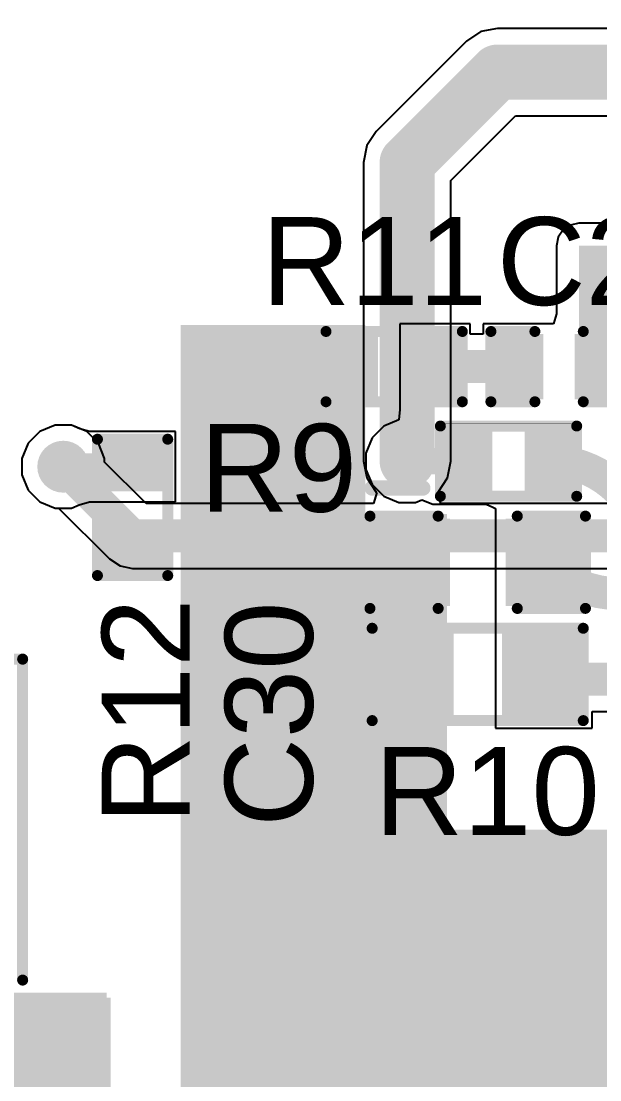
# Model space of a CAD drawing. Header units: millimetres. Extents: x 0 to 5381, y 0 to 5431.
# Drawn here: x 29.93 to 36.61, y 6.47 to 18.7 of the extents above; entities that cross this region are included whole.
import ezdxf

# ---------------------------------------------------------------- set-up
doc = ezdxf.new("R2010")
doc.units = ezdxf.units.MM
for name, color, linetype in [('BottomLayer', 5, 'Continuous'), ('BottomSolder', 6, 'Continuous'), ('TopLayer', 1, 'Continuous'), ('TopOverlay', 2, 'Continuous'), ('TopPaste', 8, 'Continuous'), ('TopSolder', 216, 'Continuous'), ('ViaHoleLayer', 16, 'Continuous')]:
    doc.layers.add(name, color=color, linetype=linetype)
doc.styles.add('Arial', font='', dxfattribs={"height": 0.2})
doc.styles.get('Arial').set_extended_font_data('Arial')

# ---------------------------------------------------------------- blocks, each defined once
blk = doc.blocks.new('R___0402_15')
at = {"layer": 'TopLayer'}
for points in [[(-0.699, -0.318), (-0.699, 0.318), (-0.241, 0.318), (-0.241, -0.318)], [(0.241, -0.318), (0.241, 0.318), (0.699, 0.318), (0.699, -0.318)]]:
    blk.add_hatch(color=1, dxfattribs=at).paths.add_polyline_path(points)
at = {"layer": 'TopPaste'}
for points in [[(-0.699, -0.318), (-0.699, 0.318), (-0.241, 0.318), (-0.241, -0.318)], [(0.241, -0.318), (0.241, 0.318), (0.699, 0.318), (0.699, -0.318)]]:
    blk.add_hatch(color=8, dxfattribs=at).paths.add_polyline_path(points)
at = {"layer": 'TopSolder'}
for points in [[(-0.754, -0.373), (-0.754, 0.373), (-0.186, 0.373), (-0.186, -0.373)], [(0.186, -0.373), (0.186, 0.373), (0.754, 0.373), (0.754, -0.373)]]:
    blk.add_hatch(color=216, dxfattribs=at).paths.add_polyline_path(points)
at = {"layer": 'TopOverlay'}
for points, const_width in [([(-0.787, 0.406), (0.787, 0.406)], 0.127), ([(-0.787, 0.406), (-0.787, -0.406)], 0.127), ([(0.787, 0.406), (0.787, -0.406)], 0.127), ([(-0.787, -0.406), (0.787, -0.406)], 0.127), ([(-0.813, -0.432), (0.813, -0.432)], 0.00323)]:
    blk.add_lwpolyline(points, dxfattribs=dict(at, const_width=const_width))
for points, const_width in [([(-0.819, 0.406, 1), (-0.756, 0.406, 1)], 0.0635), ([(-0.819, 0.406, 1), (-0.756, 0.406, 1)], 0.0635), ([(0.756, 0.406, 1), (0.819, 0.406, 1)], 0.0635), ([(0.756, 0.406, 1), (0.819, 0.406, 1)], 0.0635), ([(-0.819, -0.406, 1), (-0.756, -0.406, 1)], 0.0635), ([(-0.819, -0.406, 1), (-0.756, -0.406, 1)], 0.0635), ([(0.756, -0.406, 1), (0.819, -0.406, 1)], 0.0635), ([(0.756, -0.406, 1), (0.819, -0.406, 1)], 0.0635), ([(-0.814, -0.432, 1), (-0.812, -0.432, 1)], 0.00161), ([(0.812, -0.432, 1), (0.814, -0.432, 1)], 0.00161)]:
    blk.add_lwpolyline(points, format="xyb", close=True, dxfattribs=dict(at, const_width=const_width))
blk = doc.blocks.new('R___0402_16')
at = {"layer": 'TopLayer'}
for points in [[(-0.699, -0.318), (-0.699, 0.318), (-0.241, 0.318), (-0.241, -0.318)], [(0.241, -0.318), (0.241, 0.318), (0.699, 0.318), (0.699, -0.318)]]:
    blk.add_hatch(color=1, dxfattribs=at).paths.add_polyline_path(points)
at = {"layer": 'TopPaste'}
for points in [[(-0.699, -0.318), (-0.699, 0.318), (-0.241, 0.318), (-0.241, -0.318)], [(0.241, -0.318), (0.241, 0.318), (0.699, 0.318), (0.699, -0.318)]]:
    blk.add_hatch(color=8, dxfattribs=at).paths.add_polyline_path(points)
at = {"layer": 'TopSolder'}
for points in [[(-0.754, -0.373), (-0.754, 0.373), (-0.186, 0.373), (-0.186, -0.373)], [(0.186, -0.373), (0.186, 0.373), (0.754, 0.373), (0.754, -0.373)]]:
    blk.add_hatch(color=216, dxfattribs=at).paths.add_polyline_path(points)
at = {"layer": 'TopOverlay'}
for points, const_width in [([(-0.787, 0.406), (0.787, 0.406)], 0.127), ([(-0.787, -0.406), (-0.787, 0.406)], 0.127), ([(0.787, -0.406), (0.787, 0.406)], 0.127), ([(-0.787, -0.406), (0.787, -0.406)], 0.127), ([(-0.813, -0.432), (0.813, -0.432)], 0.00323)]:
    blk.add_lwpolyline(points, dxfattribs=dict(at, const_width=const_width))
for points, const_width in [([(-0.819, 0.406, 1), (-0.756, 0.406, 1)], 0.0635), ([(-0.819, 0.406, 1), (-0.756, 0.406, 1)], 0.0635), ([(0.756, 0.406, 1), (0.819, 0.406, 1)], 0.0635), ([(0.756, 0.406, 1), (0.819, 0.406, 1)], 0.0635), ([(-0.819, -0.406, 1), (-0.756, -0.406, 1)], 0.0635), ([(-0.819, -0.406, 1), (-0.756, -0.406, 1)], 0.0635), ([(0.756, -0.406, 1), (0.819, -0.406, 1)], 0.0635), ([(0.756, -0.406, 1), (0.819, -0.406, 1)], 0.0635), ([(-0.814, -0.432, 1), (-0.812, -0.432, 1)], 0.00161), ([(0.812, -0.432, 1), (0.814, -0.432, 1)], 0.00161)]:
    blk.add_lwpolyline(points, format="xyb", close=True, dxfattribs=dict(at, const_width=const_width))
blk = doc.blocks.new('R___0603_17')
at = {"layer": 'TopLayer'}
for points in [[(-0.381, 0.4445), (-0.381, -0.4445), (-1.143, -0.4445), (-1.143, 0.4445)], [(1.143, 0.4445), (1.143, -0.4445), (0.381, -0.4445), (0.381, 0.4445)]]:
    blk.add_hatch(color=1, dxfattribs=at).paths.add_polyline_path(points)
at = {"layer": 'TopPaste'}
for points in [[(-0.381, 0.4445), (-0.381, -0.4445), (-1.143, -0.4445), (-1.143, 0.4445)], [(1.143, 0.4445), (1.143, -0.4445), (0.381, -0.4445), (0.381, 0.4445)]]:
    blk.add_hatch(color=8, dxfattribs=at).paths.add_polyline_path(points)
at = {"layer": 'TopSolder'}
for points in [[(-0.2794, 0.5461), (-0.2794, -0.5461), (-1.2446, -0.5461), (-1.2446, 0.5461)], [(1.2446, 0.5461), (1.2446, -0.5461), (0.2794, -0.5461), (0.2794, 0.5461)]]:
    blk.add_hatch(color=216, dxfattribs=at).paths.add_polyline_path(points)
at = {"layer": 'TopOverlay', "const_width": 0.127}
for points in [[(-1.2192, -0.5334), (-1.2192, 0.5334)], [(-1.2192, 0.5334), (1.2192, 0.5334)], [(1.2192, -0.5334), (1.2192, 0.5334)], [(-1.2192, -0.5334), (1.2192, -0.5334)]]:
    blk.add_lwpolyline(points, dxfattribs=at)
at = {"layer": 'TopOverlay', "const_width": 0.0635}
for points in [[(-1.25095, 0.5334, 1), (-1.18745, 0.5334, 1)], [(-1.25095, 0.5334, 1), (-1.18745, 0.5334, 1)], [(1.18745, 0.5334, 1), (1.25095, 0.5334, 1)], [(1.18745, 0.5334, 1), (1.25095, 0.5334, 1)], [(-1.25095, -0.5334, 1), (-1.18745, -0.5334, 1)], [(-1.25095, -0.5334, 1), (-1.18745, -0.5334, 1)], [(1.18745, -0.5334, 1), (1.25095, -0.5334, 1)], [(1.18745, -0.5334, 1), (1.25095, -0.5334, 1)]]:
    blk.add_lwpolyline(points, format="xyb", close=True, dxfattribs=at)
blk = doc.blocks.new('R___0402_18')
at = {"layer": 'TopLayer'}
for points in [[(-0.699, -0.318), (-0.699, 0.318), (-0.241, 0.318), (-0.241, -0.318)], [(0.241, -0.318), (0.241, 0.318), (0.699, 0.318), (0.699, -0.318)]]:
    blk.add_hatch(color=1, dxfattribs=at).paths.add_polyline_path(points)
at = {"layer": 'TopPaste'}
for points in [[(-0.699, -0.318), (-0.699, 0.318), (-0.241, 0.318), (-0.241, -0.318)], [(0.241, -0.318), (0.241, 0.318), (0.699, 0.318), (0.699, -0.318)]]:
    blk.add_hatch(color=8, dxfattribs=at).paths.add_polyline_path(points)
at = {"layer": 'TopSolder'}
for points in [[(-0.754, -0.373), (-0.754, 0.373), (-0.186, 0.373), (-0.186, -0.373)], [(0.186, -0.373), (0.186, 0.373), (0.754, 0.373), (0.754, -0.373)]]:
    blk.add_hatch(color=216, dxfattribs=at).paths.add_polyline_path(points)
at = {"layer": 'TopOverlay'}
for points, const_width in [([(0.787, 0.406), (-0.787, 0.406)], 0.127), ([(-0.787, 0.406), (-0.787, -0.406)], 0.127), ([(0.787, 0.406), (0.787, -0.406)], 0.127), ([(0.787, -0.406), (-0.787, -0.406)], 0.127), ([(0.813, -0.432), (-0.813, -0.432)], 0.00323)]:
    blk.add_lwpolyline(points, dxfattribs=dict(at, const_width=const_width))
for points, const_width in [([(-0.819, 0.406, 1), (-0.756, 0.406, 1)], 0.0635), ([(-0.819, 0.406, 1), (-0.756, 0.406, 1)], 0.0635), ([(0.756, 0.406, 1), (0.819, 0.406, 1)], 0.0635), ([(0.756, 0.406, 1), (0.819, 0.406, 1)], 0.0635), ([(-0.819, -0.406, 1), (-0.756, -0.406, 1)], 0.0635), ([(-0.819, -0.406, 1), (-0.756, -0.406, 1)], 0.0635), ([(0.756, -0.406, 1), (0.819, -0.406, 1)], 0.0635), ([(0.756, -0.406, 1), (0.819, -0.406, 1)], 0.0635), ([(-0.814, -0.432, 1), (-0.812, -0.432, 1)], 0.00161), ([(0.812, -0.432, 1), (0.814, -0.432, 1)], 0.00161)]:
    blk.add_lwpolyline(points, format="xyb", close=True, dxfattribs=dict(at, const_width=const_width))
blk = doc.blocks.new('C___0603_54')
at = {"layer": 'TopLayer'}
for points in [[(-0.381, 0.445), (-0.381, -0.445), (-1.143, -0.445), (-1.143, 0.445)], [(1.143, 0.445), (1.143, -0.445), (0.381, -0.445), (0.381, 0.445)]]:
    blk.add_hatch(color=1, dxfattribs=at).paths.add_polyline_path(points)
at = {"layer": 'TopPaste'}
for points in [[(-0.381, 0.445), (-0.381, -0.445), (-1.143, -0.445), (-1.143, 0.445)], [(1.143, 0.445), (1.143, -0.445), (0.381, -0.445), (0.381, 0.445)]]:
    blk.add_hatch(color=8, dxfattribs=at).paths.add_polyline_path(points)
at = {"layer": 'TopSolder'}
for points in [[(-0.321, 0.504), (-0.321, -0.504), (-1.203, -0.504), (-1.203, 0.504)], [(1.203, 0.504), (1.203, -0.504), (0.321, -0.504), (0.321, 0.504)]]:
    blk.add_hatch(color=216, dxfattribs=at).paths.add_polyline_path(points)
at = {"layer": 'TopOverlay', "const_width": 0.127}
for points in [[(-0.457, 0.533), (-1.245, 0.533)], [(-1.245, 0.533), (-1.245, -0.533)], [(1.245, 0.533), (0.457, 0.533)], [(1.245, 0.533), (1.245, -0.533)], [(-0.457, -0.533), (-1.245, -0.533)], [(1.245, -0.533), (0.457, -0.533)]]:
    blk.add_lwpolyline(points, dxfattribs=at)
at = {"layer": 'TopOverlay', "const_width": 0.0635}
for points in [[(-1.276, 0.533, 1), (-1.213, 0.533, 1)], [(-1.276, 0.533, 1), (-1.213, 0.533, 1)], [(-0.489, 0.533, 1), (-0.425, 0.533, 1)], [(0.425, 0.533, 1), (0.489, 0.533, 1)], [(1.213, 0.533, 1), (1.276, 0.533, 1)], [(1.213, 0.533, 1), (1.276, 0.533, 1)], [(-1.276, -0.533, 1), (-1.213, -0.533, 1)], [(-1.276, -0.533, 1), (-1.213, -0.533, 1)], [(-0.489, -0.533, 1), (-0.425, -0.533, 1)], [(0.425, -0.533, 1), (0.489, -0.533, 1)], [(1.213, -0.533, 1), (1.276, -0.533, 1)], [(1.213, -0.533, 1), (1.276, -0.533, 1)]]:
    blk.add_lwpolyline(points, format="xyb", close=True, dxfattribs=at)
blk = doc.blocks.new('C___0402_56')
at = {"layer": 'TopLayer'}
for points in [[(-0.699, -0.318), (-0.699, 0.318), (-0.241, 0.318), (-0.241, -0.318)], [(0.241, -0.318), (0.241, 0.318), (0.699, 0.318), (0.699, -0.318)]]:
    blk.add_hatch(color=1, dxfattribs=at).paths.add_polyline_path(points)
at = {"layer": 'TopPaste'}
for points in [[(-0.699, -0.318), (-0.699, 0.318), (-0.241, 0.318), (-0.241, -0.318)], [(0.241, -0.318), (0.241, 0.318), (0.699, 0.318), (0.699, -0.318)]]:
    blk.add_hatch(color=8, dxfattribs=at).paths.add_polyline_path(points)
at = {"layer": 'TopSolder'}
for points in [[(-0.758, -0.377), (-0.758, 0.377), (-0.181, 0.377), (-0.181, -0.377)], [(0.181, -0.377), (0.181, 0.377), (0.758, 0.377), (0.758, -0.377)]]:
    blk.add_hatch(color=216, dxfattribs=at).paths.add_polyline_path(points)
at = {"layer": 'TopOverlay', "const_width": 0.127}
for points in [[(-0.787, -0.406), (-0.787, 0.406)], [(-0.787, 0.406), (-0.279, 0.406)], [(0.279, 0.406), (0.787, 0.406)], [(0.787, -0.406), (0.787, 0.406)], [(-0.787, -0.406), (-0.279, -0.406)], [(0.279, -0.406), (0.787, -0.406)]]:
    blk.add_lwpolyline(points, dxfattribs=at)
at = {"layer": 'TopOverlay', "const_width": 0.0635}
for points in [[(-0.819, 0.406, 1), (-0.756, 0.406, 1)], [(-0.819, 0.406, 1), (-0.756, 0.406, 1)], [(-0.311, 0.406, 1), (-0.248, 0.406, 1)], [(0.248, 0.406, 1), (0.311, 0.406, 1)], [(0.756, 0.406, 1), (0.819, 0.406, 1)], [(0.756, 0.406, 1), (0.819, 0.406, 1)], [(-0.819, -0.406, 1), (-0.756, -0.406, 1)], [(-0.819, -0.406, 1), (-0.756, -0.406, 1)], [(-0.311, -0.406, 1), (-0.248, -0.406, 1)], [(0.248, -0.406, 1), (0.311, -0.406, 1)], [(0.756, -0.406, 1), (0.819, -0.406, 1)], [(0.756, -0.406, 1), (0.819, -0.406, 1)]]:
    blk.add_lwpolyline(points, format="xyb", close=True, dxfattribs=at)
blk = doc.blocks.new('UCD_220_F_10__D___63')
at = {"layer": 'TopLayer'}
for points in [[(-6, 1.25), (-2, 1.25), (-2, -1.25), (-6, -1.25)], [(2, 1.25), (6, 1.25), (6, -1.25), (2, -1.25)]]:
    blk.add_hatch(color=1, dxfattribs=at).paths.add_polyline_path(points)
at = {"layer": 'TopPaste'}
for points in [[(-6, 1.25), (-2, 1.25), (-2, -1.25), (-6, -1.25)], [(2, 1.25), (6, 1.25), (6, -1.25), (2, -1.25)]]:
    blk.add_hatch(color=8, dxfattribs=at).paths.add_polyline_path(points)
at = {"layer": 'TopSolder'}
for points in [[(-6.102, 1.352), (-1.898, 1.352), (-1.898, -1.352), (-6.102, -1.352)], [(1.898, 1.352), (6.102, 1.352), (6.102, -1.352), (1.898, -1.352)]]:
    blk.add_hatch(color=216, dxfattribs=at).paths.add_polyline_path(points)
at = {"layer": 'TopOverlay', "const_width": 0.127}
for points in [[(-3.632, 5.207), (-5.131, 3.708)], [(-3.632, 5.207), (5.131, 5.207)], [(5.131, 5.207), (5.131, 1.499)], [(-5.131, 3.708), (-5.131, 1.524)], [(-5.664, 2.121), (-5.664, 1.618)], [(-5.946, 1.866), (-5.392, 1.866)], [(-5.131, -1.524), (-5.131, -3.708)], [(5.131, -1.499), (5.131, -5.207)], [(-5.131, -3.708), (-3.632, -5.207)], [(-3.632, -5.207), (5.131, -5.207)]]:
    blk.add_lwpolyline(points, dxfattribs=at)
at = {"layer": 'TopOverlay', "const_width": 0.0635}
for points in [[(-3.664, 5.207, 1), (-3.6, 5.207, 1)], [(-3.664, 5.207, 1), (-3.6, 5.207, 1)], [(5.099, 5.207, 1), (5.163, 5.207, 1)], [(5.099, 5.207, 1), (5.163, 5.207, 1)], [(-5.163, 3.708, 1), (-5.099, 3.708, 1)], [(-5.163, 3.708, 1), (-5.099, 3.708, 1)], [(-5.696, 2.121, 1), (-5.632, 2.121, 1)], [(-5.977, 1.866, 1), (-5.914, 1.866, 1)], [(-5.424, 1.866, 1), (-5.36, 1.866, 1)], [(-5.696, 1.618, 1), (-5.632, 1.618, 1)], [(-5.163, 1.524, 1), (-5.099, 1.524, 1)], [(5.099, 1.499, 1), (5.163, 1.499, 1)], [(-5.163, -1.524, 1), (-5.099, -1.524, 1)], [(5.099, -1.499, 1), (5.163, -1.499, 1)], [(-5.163, -3.708, 1), (-5.099, -3.708, 1)], [(-5.163, -3.708, 1), (-5.099, -3.708, 1)], [(-3.664, -5.207, 1), (-3.6, -5.207, 1)], [(-3.664, -5.207, 1), (-3.6, -5.207, 1)], [(5.099, -5.207, 1), (5.163, -5.207, 1)], [(5.099, -5.207, 1), (5.163, -5.207, 1)]]:
    blk.add_lwpolyline(points, format="xyb", close=True, dxfattribs=at)
blk = doc.blocks.new('UCD_220_F_10__D___64')
at = {"layer": 'TopLayer'}
for points in [[(-6, 1.25), (-2, 1.25), (-2, -1.25), (-6, -1.25)], [(2, 1.25), (6, 1.25), (6, -1.25), (2, -1.25)]]:
    blk.add_hatch(color=1, dxfattribs=at).paths.add_polyline_path(points)
at = {"layer": 'TopPaste'}
for points in [[(-6, 1.25), (-2, 1.25), (-2, -1.25), (-6, -1.25)], [(2, 1.25), (6, 1.25), (6, -1.25), (2, -1.25)]]:
    blk.add_hatch(color=8, dxfattribs=at).paths.add_polyline_path(points)
at = {"layer": 'TopSolder'}
for points in [[(-6.102, 1.352), (-1.898, 1.352), (-1.898, -1.352), (-6.102, -1.352)], [(1.898, 1.352), (6.102, 1.352), (6.102, -1.352), (1.898, -1.352)]]:
    blk.add_hatch(color=216, dxfattribs=at).paths.add_polyline_path(points)
at = {"layer": 'TopOverlay', "const_width": 0.127}
for points in [[(-5.131, 3.708), (-3.632, 5.207)], [(-3.632, 5.207), (5.131, 5.207)], [(5.131, 1.499), (5.131, 5.207)], [(-5.131, 1.524), (-5.131, 3.708)], [(-5.664, 1.618), (-5.664, 2.121)], [(-5.946, 1.866), (-5.392, 1.866)], [(-5.131, -3.708), (-5.131, -1.524)], [(5.131, -5.207), (5.131, -1.499)], [(-5.131, -3.708), (-3.632, -5.207)], [(-3.632, -5.207), (5.131, -5.207)]]:
    blk.add_lwpolyline(points, dxfattribs=at)
at = {"layer": 'TopOverlay', "const_width": 0.0635}
for points in [[(-3.664, 5.207, 1), (-3.6, 5.207, 1)], [(-3.664, 5.207, 1), (-3.6, 5.207, 1)], [(5.099, 5.207, 1), (5.163, 5.207, 1)], [(5.099, 5.207, 1), (5.163, 5.207, 1)], [(-5.163, 3.708, 1), (-5.099, 3.708, 1)], [(-5.163, 3.708, 1), (-5.099, 3.708, 1)], [(-5.696, 2.121, 1), (-5.632, 2.121, 1)], [(-5.977, 1.866, 1), (-5.914, 1.866, 1)], [(-5.424, 1.866, 1), (-5.36, 1.866, 1)], [(-5.696, 1.618, 1), (-5.632, 1.618, 1)], [(-5.163, 1.524, 1), (-5.099, 1.524, 1)], [(5.099, 1.499, 1), (5.163, 1.499, 1)], [(-5.163, -1.524, 1), (-5.099, -1.524, 1)], [(5.099, -1.499, 1), (5.163, -1.499, 1)], [(-5.163, -3.708, 1), (-5.099, -3.708, 1)], [(-5.163, -3.708, 1), (-5.099, -3.708, 1)], [(-3.664, -5.207, 1), (-3.6, -5.207, 1)], [(-3.664, -5.207, 1), (-3.6, -5.207, 1)], [(5.099, -5.207, 1), (5.163, -5.207, 1)], [(5.099, -5.207, 1), (5.163, -5.207, 1)]]:
    blk.add_lwpolyline(points, format="xyb", close=True, dxfattribs=at)

msp = doc.modelspace()

# ---------------------------------------------------------------- hatches: boundary and pattern name
at = {"layer": 'BottomLayer'}
h = msp.add_hatch(color=5, dxfattribs=at)
edge = h.paths.add_edge_path()
edge.add_arc((30.416, 13.551), 0.3, 0, 360)
h = msp.add_hatch(color=5, dxfattribs=at)
edge = h.paths.add_edge_path()
edge.add_arc((34.389, 13.614), 0.3, 0, 360)
at = {"layer": 'BottomSolder'}
h = msp.add_hatch(color=6, dxfattribs=at)
edge = h.paths.add_edge_path()
edge.add_arc((30.416, 13.551), 0.15, 0, 360)
h = msp.add_hatch(color=6, dxfattribs=at)
edge = h.paths.add_edge_path()
edge.add_arc((34.389, 13.614), 0.15, 0, 360)
at = {"layer": 'TopLayer'}
for points in [[(40.448, 14.351), (40.448, 16.104), (36.373, 16.104), (36.373, 14.351)], [(31.774, 5.486), (33.907, 5.486), (33.907, 15.189), (31.774, 15.189)], [(33.528, 7.189), (34.849, 7.189), (34.849, 13.005), (33.528, 13.005)], [(37.699, 7.468), (37.699, 9.359), (34.493, 9.359), (34.493, 7.468)], [(43.104, 5.486), (43.104, 7.62), (31.902, 7.62), (31.902, 5.486)], [(26.67, 3.581), (30.963, 3.581), (30.963, 7.417), (26.67, 7.417)]]:
    msp.add_hatch(color=1, dxfattribs=at).paths.add_polyline_path(points)
h = msp.add_hatch(color=1, dxfattribs=at)
edge = h.paths.add_edge_path()
edge.add_arc((30.416, 13.551), 0.3, 0, 360)
h = msp.add_hatch(color=1, dxfattribs=at)
edge = h.paths.add_edge_path()
edge.add_arc((34.389, 13.614), 0.3, 0, 360)
at = {"layer": 'TopSolder'}
h = msp.add_hatch(color=216, dxfattribs=at)
edge = h.paths.add_edge_path()
edge.add_arc((30.416, 13.551), 0.15, 0, 360)
h = msp.add_hatch(color=216, dxfattribs=at)
edge = h.paths.add_edge_path()
edge.add_arc((34.389, 13.614), 0.15, 0, 360)
at = {"layer": 'ViaHoleLayer'}
h = msp.add_hatch(color=16, dxfattribs=at)
edge = h.paths.add_edge_path()
edge.add_arc((30.416, 13.551), 0.15, 0, 360)
h = msp.add_hatch(color=16, dxfattribs=at)
edge = h.paths.add_edge_path()
edge.add_arc((34.389, 13.614), 0.15, 0, 360)

# ---------------------------------------------------------------- linework, layer by layer
at = {"layer": 'BottomLayer'}
for p, q in [((35.433, 18.615), (35.24, 18.577)), ((56.134, 18.615), (35.433, 18.615)), ((35.24, 18.577), (35.076, 18.467)), ((35.076, 18.467), (34.032, 17.423)), ((34.894, 16.857), (35.642, 17.605)), ((35.642, 17.605), (56.134, 17.605)), ((34.032, 17.423), (33.923, 17.26)), ((33.923, 17.26), (33.884, 17.066)), ((33.884, 17.066), (33.884, 13.614)), ((34.894, 13.614), (34.894, 16.857)), ((30.146, 13.956), (30.011, 13.822)), ((30.321, 14.029), (30.146, 13.956)), ((30.512, 14.029), (30.321, 14.029)), ((30.687, 13.956), (30.512, 14.029)), ((30.822, 13.822), (30.687, 13.956)), ((30.011, 13.822), (29.939, 13.646)), ((30.894, 13.646), (30.822, 13.822)), ((29.939, 13.646), (29.939, 13.456)), ((30.894, 13.604), (30.894, 13.646)), ((31.372, 13.126), (30.894, 13.604)), ((33.884, 13.614), (33.923, 13.421)), ((34.856, 13.421), (34.894, 13.614)), ((29.939, 13.456), (30.011, 13.28)), ((33.923, 13.421), (34.032, 13.257)), ((34.746, 13.257), (34.856, 13.421)), ((30.011, 13.28), (30.146, 13.146)), ((34.038, 13.253), (33.999, 13.126)), ((34.032, 13.257), (34.038, 13.253)), ((34.74, 13.253), (34.746, 13.257)), ((34.779, 13.126), (34.74, 13.253)), ((30.146, 13.146), (30.321, 13.073)), ((33.999, 13.126), (31.372, 13.126)), ((37.254, 13.126), (34.779, 13.126)), ((30.321, 13.073), (30.363, 13.073)), ((30.363, 13.073), (30.951, 12.485)), ((30.951, 12.485), (31.073, 12.404)), ((31.073, 12.404), (31.217, 12.375)), ((31.217, 12.375), (37.368, 12.375))]:
    msp.add_line(p, q, dxfattribs=at)
for points, const_width in [([(34.389, 17.066), (35.433, 18.11)], 0.635), ([(35.433, 18.11), (56.134, 18.11)], 0.635), ([(34.389, 13.614), (34.389, 17.066)], 0.635), ([(30.416, 13.551), (31.217, 12.751)], 0.381), ([(31.217, 12.751), (37.668, 12.751)], 0.381)]:
    msp.add_lwpolyline(points, dxfattribs=dict(at, const_width=const_width))
for points, const_width in [([(35.274, 18.11, 1), (35.592, 18.11, 1)], 0.318), ([(35.274, 18.11, 1), (35.592, 18.11, 1)], 0.318), ([(34.23, 17.066, 1), (34.548, 17.066, 1)], 0.318), ([(34.23, 17.066, 1), (34.548, 17.066, 1)], 0.318), ([(34.23, 13.614, 1), (34.548, 13.614, 1)], 0.318), ([(30.321, 13.551, 1), (30.512, 13.551, 1)], 0.191), ([(31.121, 12.751, 1), (31.312, 12.751, 1)], 0.191), ([(31.121, 12.751, 1), (31.312, 12.751, 1)], 0.191)]:
    msp.add_lwpolyline(points, format="xyb", close=True, dxfattribs=dict(at, const_width=const_width))
at = {"layer": 'TopLayer'}
for p, q in [((36.19, 16.287), (36.134, 16.203)), ((36.274, 16.343), (36.19, 16.287)), ((36.373, 16.363), (36.274, 16.343)), ((40.448, 16.363), (36.373, 16.363)), ((36.134, 16.203), (36.114, 16.104)), ((36.114, 16.104), (36.114, 15.316)), ((36.114, 15.316), (36.081, 15.202)), ((35.115, 15.202), (34.303, 15.202)), ((34.303, 15.202), (34.303, 14.219)), ((35.115, 15.083), (35.115, 15.202)), ((35.987, 15.202), (35.268, 15.202)), ((35.268, 15.202), (35.268, 15.083)), ((36.081, 15.202), (35.987, 15.202)), ((35.268, 15.083), (35.115, 15.083)), ((34.303, 14.212), (34.294, 14.092)), ((34.303, 14.219), (34.303, 14.212)), ((34.294, 14.092), (34.118, 14.019)), ((30.146, 13.956), (30.011, 13.822)), ((30.321, 14.029), (30.146, 13.956)), ((30.512, 14.029), (30.321, 14.029)), ((30.607, 13.989), (30.512, 14.029)), ((30.721, 13.957), (30.607, 13.989)), ((31.712, 13.957), (30.721, 13.957)), ((30.721, 13.957), (30.721, 13.957)), ((31.712, 13.144), (31.712, 13.957)), ((34.118, 14.019), (33.984, 13.885)), ((30.011, 13.822), (29.939, 13.646)), ((33.984, 13.885), (33.911, 13.709)), ((33.911, 13.709), (33.911, 13.519)), ((29.939, 13.646), (29.939, 13.456)), ((29.939, 13.456), (30.011, 13.28)), ((33.911, 13.519), (33.984, 13.344)), ((33.984, 13.344), (34.118, 13.209)), ((30.011, 13.28), (30.146, 13.146)), ((34.118, 13.209), (34.294, 13.137)), ((30.146, 13.146), (30.321, 13.073)), ((30.512, 13.073), (30.601, 13.11)), ((30.601, 13.11), (30.721, 13.144)), ((30.721, 13.144), (30.721, 13.144)), ((30.721, 13.144), (31.712, 13.144)), ((30.721, 13.144), (30.721, 13.144)), ((34.294, 13.137), (34.484, 13.137)), ((34.484, 13.137), (34.557, 13.167)), ((34.557, 13.167), (34.684, 13.12)), ((34.684, 13.12), (34.684, 13.12)), ((34.684, 13.12), (35.302, 13.12)), ((35.302, 13.12), (35.377, 13.083)), ((30.321, 13.073), (30.512, 13.073)), ((35.377, 13.083), (35.408, 13.069)), ((35.408, 13.069), (35.408, 13.029)), ((35.408, 13.029), (35.408, 11.9)), ((35.408, 11.9), (35.408, 11.824)), ((35.408, 11.824), (35.408, 11.824)), ((35.408, 11.824), (35.408, 11.773)), ((35.408, 11.773), (35.408, 11.773)), ((35.408, 11.773), (35.408, 10.529)), ((36.525, 10.529), (36.525, 10.721)), ((36.525, 10.721), (37.107, 10.721)), ((35.408, 10.529), (36.525, 10.529))]:
    msp.add_line(p, q, dxfattribs=at)
for points, const_width in [([(34.709, 14.707), (35.674, 14.707)], 0.381), ([(36.614, 14.707), (36.972, 14.707)], 0.381), ([(30.416, 13.551), (31.217, 13.551)], 0.305), ([(34.389, 13.614), (35.09, 13.614)], 0.305), ([(36.03, 13.592), (36.03, 13.615)], 0.381), ([(36.03, 13.592), (36.068, 13.553)], 0.381), ([(34.442, 11.177), (34.442, 12.447)], 0.635), ([(35.966, 11.097), (37.107, 11.097)], 0.381)]:
    msp.add_lwpolyline(points, dxfattribs=dict(at, const_width=const_width))
for points, const_width in [([(34.614, 14.707, 1), (34.804, 14.707, 1)], 0.191), ([(35.579, 14.707, 1), (35.77, 14.707, 1)], 0.191), ([(36.519, 14.707, 1), (36.709, 14.707, 1)], 0.191), ([(30.34, 13.551, 1), (30.493, 13.551, 1)], 0.152), ([(31.14, 13.551, 1), (31.293, 13.551, 1)], 0.152), ([(34.313, 13.614, 1), (34.465, 13.614, 1)], 0.152), ([(35.014, 13.614, 1), (35.166, 13.614, 1)], 0.152), ([(35.935, 13.615, 1), (36.125, 13.615, 1)], 0.191), ([(35.935, 13.615, 1), (36.125, 13.615, 1)], 0.191), ([(35.935, 13.592, 1), (36.125, 13.592, 1)], 0.191), ([(35.935, 13.592, 1), (36.125, 13.592, 1)], 0.191), ([(35.973, 13.553, 1), (36.163, 13.553, 1)], 0.191), ([(36.303, 13.553, 1), (36.493, 13.553, 1)], 0.191), ([(36.303, 13.553, 1), (36.493, 13.553, 1)], 0.191), ([(34.284, 12.447, 1), (34.601, 12.447, 1)], 0.318), ([(35.871, 12.447, 1), (36.062, 12.447, 1)], 0.191), ([(34.284, 11.177, 1), (34.601, 11.177, 1)], 0.318), ([(35.871, 11.097, 1), (36.062, 11.097, 1)], 0.191)]:
    msp.add_lwpolyline(points, format="xyb", close=True, dxfattribs=dict(at, const_width=const_width))
at = {"layer": 'TopLayer', "const_width": 0.381}
for points in [[(36.03, 13.615, -0.082909), (36.398, 13.553)], [(36.398, 13.553, -0.114122), (36.831, 13.283)], [(36.845, 12.083, -0.198912), (35.966, 12.447)]]:
    msp.add_lwpolyline(points, format="xyb", dxfattribs=at)
at = {"layer": 'TopOverlay', "const_width": 0.178}
for points in [[(33.985, 13.304), (34.569, 13.304)], [(33.376, 12.268), (33.757, 12.56)]]:
    msp.add_lwpolyline(points, dxfattribs=at)
at = {"layer": 'TopOverlay', "const_width": 0.0889}
for points in [[(33.941, 13.304, 1), (34.03, 13.304, 1)], [(34.525, 13.304, 1), (34.614, 13.304, 1)], [(33.712, 12.56, 1), (33.801, 12.56, 1)], [(33.331, 12.268, 1), (33.42, 12.268, 1)]]:
    msp.add_lwpolyline(points, format="xyb", close=True, dxfattribs=at)

# ---------------------------------------------------------------- block references
for name, p, rotation in [('UCD_220_F_10__D___63', (24.74, 22.694), 90), ('R___0402_18', (35.56, 13.615), 180), ('R___0402_15', (31.217, 13.081), 90), ('C___0603_54', (35.204, 12.447), 180)]:
    msp.add_blockref(name, p, dxfattribs=dict(rotation=rotation))
for name, p in [('R___0402_16', (34.239, 14.707)), ('C___0402_56', (36.144, 14.707)), ('R___0603_17', (35.204, 11.151)), ('UCD_220_F_10__D___64', (24.816, 6.121))]:
    msp.add_blockref(name, p)

# ---------------------------------------------------------------- texts
at = {"layer": 'TopOverlay', "style": 'Arial'}
for s, p in [('R11', (32.707, 15.418)), ('C28', (35.425, 15.418)), ('R9', (31.996, 13.03)), ('R10', (34.011, 9.297))]:
    msp.add_text(s, height=1.016, dxfattribs=at).set_placement(p)
for s, p in [('R12', (31.877, 9.424)), ('C30', (33.299, 9.39))]:
    msp.add_text(s, height=1.016, rotation=90, dxfattribs=at).set_placement(p)

doc.saveas('drawing.dxf')
